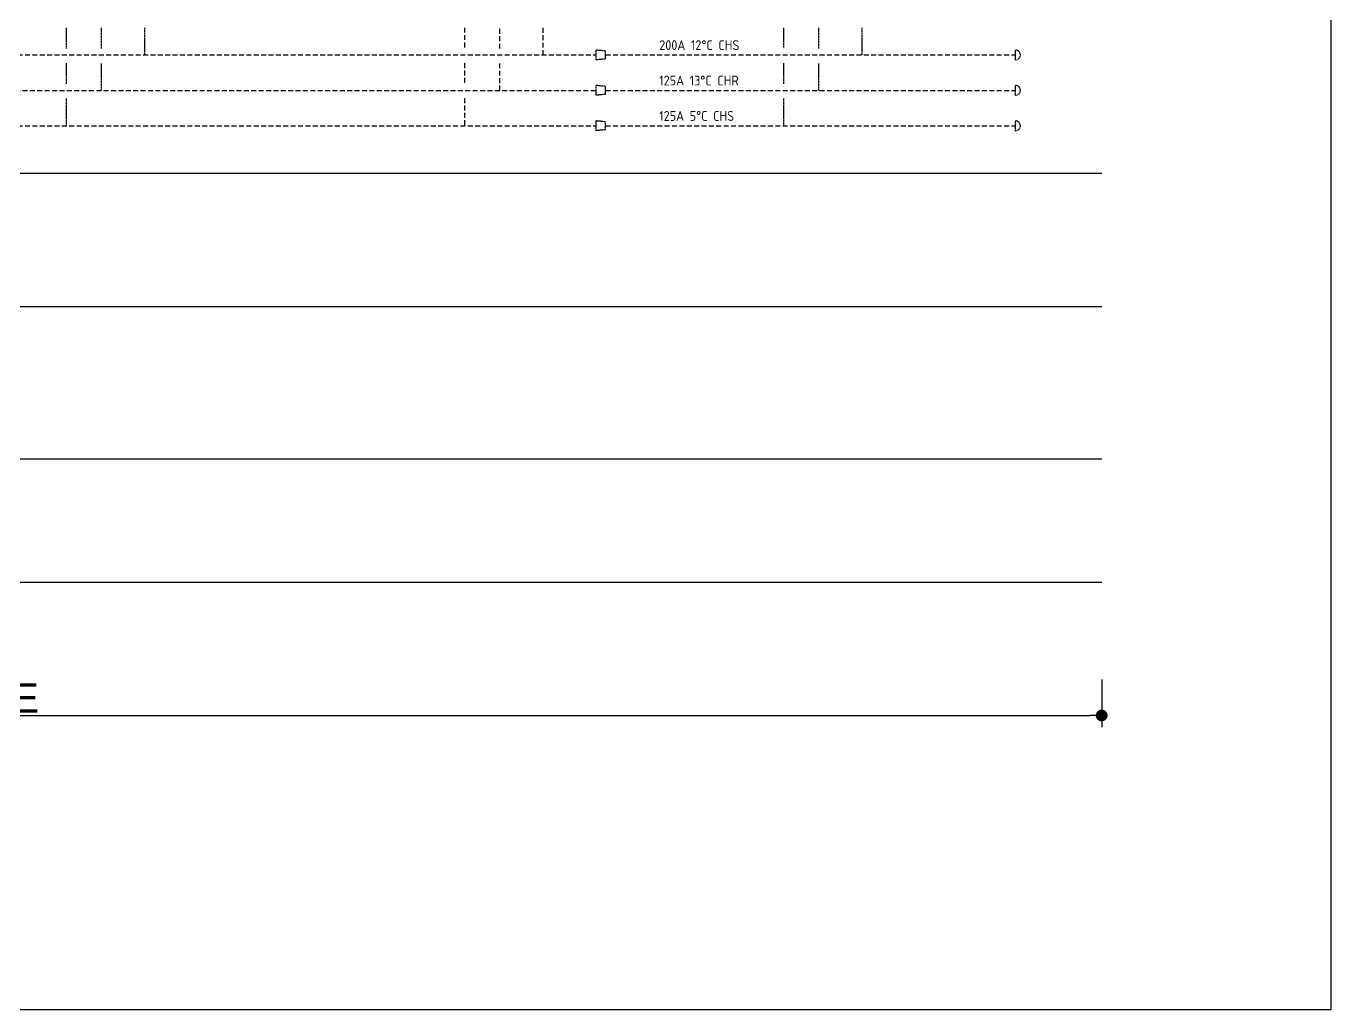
# Model space of a CAD drawing. Extents: x 41012 to 42076, y 83851 to 85507.
# Drawn here: x 41744.8 to 42076.3, y 84936.7 to 85186.7 of the extents above; entities that cross this region are included whole.
import ezdxf

# ---------------------------------------------------------------- set-up
doc = ezdxf.new("R2010")
doc.units = 0
doc.header["$LTSCALE"] = 10
doc.linetypes.add('HIDDEN2', pattern=[0.1875, 0.125, -0.0625])
for name, color, linetype in [('DETL-TXT', 4, 'Continuous'), ('M-CR ZONE', 1, 'Continuous'), ('M-PIPE-CHWR13', 94, 'Continuous'), ('M-PIPE-CHWS12', 130, 'Continuous'), ('M-PIPE-CHWS5', 160, 'Continuous'), ('M-PIPE-FITTING', 2, 'Continuous'), ('txt', 2, 'Continuous')]:
    doc.layers.add(name, color=color, linetype=linetype)
doc.styles.add('AA-TXT', font='isocp.shx', dxfattribs={"bigfont": 'chineset.shx'})
doc.dimstyles.new('10-dim', dxfattribs={"dimscale": 10, "dimtxt": 0.25, "dimasz": 0.1, "dimexe": 0.1, "dimexo": 0.1, "dimgap": 0.05, "dimtad": 1, "dimdec": 0, "dimlfac": 100, "dimdsep": 46, "dimtxsty": 'AA-TXT', "dimblk": 'DOT', "dimcen": 2, "dimclrd": 256, "dimclre": 256, "dimclrt": 256, "dimazin": 0, "dimtfac": 1, "dimtdec": 0, "dimtix": 1, "dimtmove": 2, "dimatfit": 3, "dimldrblk": 'CIR', "dimfxl": 1, "dimtvp": 1, "dimtolj": 1, "dimtzin": 0, "dimarcsym": 0})

# ---------------------------------------------------------------- blocks, each defined once
blk = doc.blocks.new('_DOT')
at = {"color": 0, "linetype": 'ByBlock'}
blk.add_line((-0.5, 0), (-1, 0), dxfattribs=at)
at = {"color": 0, "linetype": 'ByBlock', "const_width": 0.5}
blk.add_lwpolyline([(-0.25, 0, 1), (0.25, 0, 1)], format="xyb", close=True, dxfattribs=at)
blk = doc.blocks.new('*D4')
at = {"layer": 'DEFPOINTS', "color": 0, "transparency": 16777216}
for p in [(41439.66, 85023.7), (42018.1, 85023.7), (42018.1, 85011.53)]:
    blk.add_point(p, dxfattribs=at)
at = {"layer": 'txt', "lineweight": -2, "transparency": 16777216}
for p, q in [((41439.66, 85020.7), (41439.66, 85008.53)), ((42018.1, 85020.7), (42018.1, 85008.53)), ((41442.66, 85011.53), (42015.1, 85011.53))]:
    blk.add_line(p, q, dxfattribs=at)
at = {"layer": 'txt', "lineweight": -2, "transparency": 16777216, "xscale": 3, "yscale": 3, "zscale": 3, "rotation": 180}
blk.add_blockref('_DOT', (41439.66, 85011.53), dxfattribs=at)
at = {"layer": 'txt', "lineweight": -2, "transparency": 16777216, "xscale": 3, "yscale": 3, "zscale": 3}
blk.add_blockref('_DOT', (42018.1, 85011.53), dxfattribs=at)
at = {"layer": 'txt', "transparency": 16777216, "insert": (41728.88, 85015.91), "char_height": 7.5, "attachment_point": 5, "style": 'AA-TXT'}
blk.add_mtext('\\A1;{\\fArial|b0|i0|c0|p34;OFFICE}', dxfattribs=at)
blk = doc.blocks.new('CIR')
at = {"color": 0}
blk.add_line((1, 0), (-1, 0), dxfattribs=at)
at = {"color": 3}
blk.add_circle((0, 0), 0.5, dxfattribs=at)

msp = doc.modelspace()

# ---------------------------------------------------------------- linework, layer by layer
at = {"layer": 'DEFPOINTS', "color": 1}
msp.add_lwpolyline([(41365.567, 85507.146), (42076.347, 85507.146), (42076.347, 84936.686), (41365.567, 84936.686)], close=True, dxfattribs=at)
at = {"layer": 'M-CR ZONE'}
for p, q in [((42018.102, 85149.307), (41439.662, 85149.307)), ((42018.102, 85115.397), (41439.662, 85115.397)), ((42018.102, 85076.657), (41439.662, 85076.657)), ((42018.102, 85045.346), (41439.662, 85045.346))]:
    msp.add_line(p, q, dxfattribs=at)
at = {"layer": 'M-PIPE-CHWR13', "color": 252, "linetype": 'HIDDEN2', "ltscale": 0.1}
for p, q in [((41763.951, 85181.024), (41763.951, 85186.342)), ((41946.24, 85181.024), (41946.24, 85186.342)), ((41763.951, 85170.402), (41763.951, 85177.337)), ((41946.24, 85170.402), (41946.24, 85177.337)), ((41996.201, 85169.152), (41996.201, 85171.652))]:
    msp.add_line(p, q, dxfattribs=at)
at = {"layer": 'M-PIPE-CHWR13', "color": 252, "linetype": 'HIDDEN2'}
for p, q in [((41865.171, 85181.024), (41865.171, 85186.342)), ((41865.171, 85170.402), (41865.171, 85177.337)), ((41498.285, 85170.402), (41889.556, 85170.402)), ((41892.061, 85170.402), (41996.201, 85170.402))]:
    msp.add_line(p, q, dxfattribs=at)
at = {"layer": 'M-PIPE-CHWR13', "color": 252, "linetype": 'HIDDEN2', "ltscale": 0.1}
msp.add_arc((41996.201, 85170.402), 1.25, 270, 90, dxfattribs=at)
at = {"layer": 'M-PIPE-CHWS12', "color": 252, "linetype": 'HIDDEN2', "ltscale": 0.1}
for p, q in [((41774.951, 85179.402), (41774.951, 85186.342)), ((41957.24, 85179.402), (41957.24, 85186.342)), ((41996.201, 85178.152), (41996.201, 85180.652))]:
    msp.add_line(p, q, dxfattribs=at)
at = {"layer": 'M-PIPE-CHWS12', "color": 252, "linetype": 'HIDDEN2'}
for p, q in [((41876.171, 85179.402), (41876.171, 85186.342)), ((41500.785, 85179.402), (41889.556, 85179.402)), ((41892.061, 85179.402), (41996.201, 85179.402))]:
    msp.add_line(p, q, dxfattribs=at)
at = {"layer": 'M-PIPE-CHWS12', "color": 252, "linetype": 'HIDDEN2', "ltscale": 0.1}
msp.add_arc((41996.201, 85179.402), 1.25, 270, 90, dxfattribs=at)
at = {"layer": 'M-PIPE-CHWS5', "color": 252, "linetype": 'HIDDEN2', "ltscale": 0.1}
for p, q in [((41754.951, 85186.342), (41754.951, 85181.024)), ((41937.24, 85186.342), (41937.24, 85181.145)), ((41754.951, 85177.337), (41754.951, 85172.039)), ((41937.24, 85177.337), (41937.24, 85172.039)), ((41754.951, 85168.432), (41754.951, 85161.402)), ((41937.24, 85168.432), (41937.24, 85161.402)), ((41996.201, 85160.152), (41996.201, 85162.652))]:
    msp.add_line(p, q, dxfattribs=at)
at = {"layer": 'M-PIPE-CHWS5', "color": 252, "linetype": 'HIDDEN2'}
for p, q in [((41856.171, 85186.342), (41856.171, 85181.024)), ((41856.171, 85177.337), (41856.171, 85172.039)), ((41856.171, 85168.432), (41856.171, 85161.402)), ((41500.785, 85161.402), (41889.556, 85161.402)), ((41892.061, 85161.402), (41996.201, 85161.402))]:
    msp.add_line(p, q, dxfattribs=at)
at = {"layer": 'M-PIPE-CHWS5', "color": 252, "linetype": 'HIDDEN2', "ltscale": 0.1}
msp.add_arc((41996.201, 85161.402), 1.25, 270, 90, dxfattribs=at)
at = {"layer": 'M-PIPE-FITTING', "color": 252, "linetype": 'HIDDEN2', "ltscale": 0.1}
for p, q in [((41889.556, 85180.654), (41889.556, 85178.15)), ((41892.061, 85180.404), (41889.556, 85180.654)), ((41892.061, 85178.4), (41892.061, 85180.404)), ((41892.061, 85178.4), (41889.556, 85178.15)), ((41889.556, 85171.654), (41889.556, 85169.15)), ((41892.061, 85171.404), (41889.556, 85171.654)), ((41892.061, 85169.4), (41892.061, 85171.404)), ((41892.061, 85169.4), (41889.556, 85169.15)), ((41889.556, 85162.654), (41889.556, 85160.15)), ((41892.061, 85162.404), (41889.556, 85162.654)), ((41892.061, 85160.4), (41889.556, 85160.15)), ((41892.061, 85160.4), (41892.061, 85162.404))]:
    msp.add_line(p, q, dxfattribs=at)

# ---------------------------------------------------------------- texts
at = {"layer": 'DETL-TXT', "color": 252, "linetype": 'HIDDEN2', "style": 'AA-TXT'}
for s, p in [('200A 12%%DC CHS', (41905.679, 85180.652)), ('125A 13%%DC CHR', (41905.679, 85171.652)), ('125A 5%%DC CHS', (41905.679, 85162.652))]:
    msp.add_text(s, height=2.5, dxfattribs=at).set_placement(p)

# ---------------------------------------------------------------- dimensions: what is measured, and where the dimension line sits
at = {"layer": 'txt'}
dim = msp.add_linear_dim(base=(42018.102, 85011.526), p1=(41439.662, 85023.703), p2=(42018.102, 85023.703), text='{\\fArial|b0|i0|c0|p34;OFFICE}', dimstyle='10-dim', override={"dimtxt": 0.75, "dimasz": 0.3, "dimexe": 0.3, "dimexo": 0.3}, dxfattribs=at)
dim.commit()
dim.dimension.update_dxf_attribs({"geometry": '*D4', "text_midpoint": (41728.882, 85015.907)})

doc.saveas('drawing.dxf')
